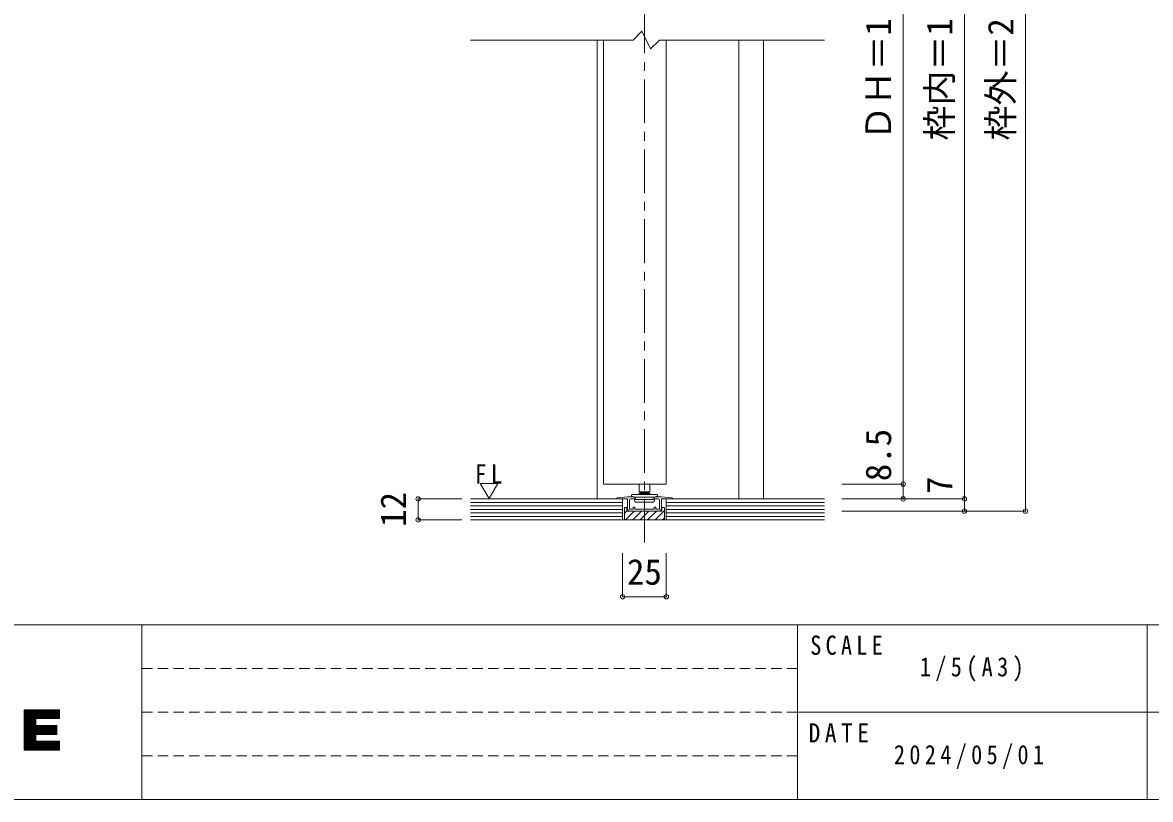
# Model space of a CAD drawing. Units: millimetres on the paper, with parts at other scales. Extents: x -197 to 281, y -138 to 137.
# Drawn here: x -70.8 to 58.2, y -138 to -49.1 of the extents above; entities that cross this region are included whole.
import ezdxf
from ezdxf.enums import TextEntityAlignment as Align

# ---------------------------------------------------------------- set-up
doc = ezdxf.new("R2010")
doc.units = ezdxf.units.MM
doc.header["$PDMODE"] = 32
doc.header["$PDSIZE"] = 0.5
doc.linetypes.add('CHAIN1', pattern=[8, 5, -1, 1, -1])
doc.linetypes.add('DASHED1', pattern=[1.8, 1.2, -0.6])
for name, color, linetype, lineweight in [('0-0_補助線', 7, 'Continuous', 9), ('0-1_通り芯', 4, 'CHAIN1', 9), ('0-3_仕上げ', 2, 'Continuous', 9), ('0-4_枠', 3, 'Continuous', 9), ('0-6_扉', 2, 'Continuous', 9), ('0-7_金物', 7, 'Continuous', 9), ('0-A_文字', 7, 'Continuous', 9), ('0-B_寸法', 7, 'Continuous', 9), ('0-C_ハッチ', 4, 'DASHED1', 9), ('F-0_補助線', 7, 'Continuous', 9), ('F-1_枠', 7, 'Continuous', 9)]:
    doc.layers.add(name, color=color, linetype=linetype, lineweight=lineweight)
doc.layers.add('F-A_文字', color=7, linetype='Continuous')
doc.styles.add('ＭＳ ゴシック', font='')
doc.styles.get('ＭＳ ゴシック').set_extended_font_data('MS Gothic')

msp = doc.modelspace()

# ---------------------------------------------------------------- linework, layer by layer
at = {"layer": '0-0_補助線'}
for p, q in [((-0.269, -101.9), (-0.269, -102.795)), ((0.931, -102.795), (0.931, -101.9)), ((-1.169, -103.339), (-1.169, -103.199)), ((-1.069, -103.099), (0.931, -103.099)), ((-0.269, -102.795), (0.931, -102.795)), ((-0.019, -102.839), (-0.269, -102.795)), ((-0.169, -102.899), (-0.269, -102.999)), ((-0.269, -103.099), (-0.269, -102.999)), ((0.931, -102.999), (-0.269, -102.999)), ((-0.169, -102.899), (0.831, -102.899)), ((-0.019, -102.839), (0.681, -102.839)), ((-0.019, -102.839), (-0.019, -102.899)), ((0.681, -102.839), (0.931, -102.795)), ((0.681, -102.839), (0.681, -102.899)), ((0.931, -102.999), (0.831, -102.899)), ((0.931, -102.999), (0.931, -103.099)), ((0.931, -103.099), (1.731, -103.099)), ((1.831, -103.199), (1.831, -103.339)), ((-1.169, -103.339), (-0.995, -103.339)), ((-0.995, -103.339), (-0.705, -103.385)), ((-0.705, -103.385), (-0.679, -103.389)), ((-0.679, -103.619), (-0.679, -103.389)), ((-0.679, -103.391), (1.341, -103.391)), ((-0.679, -103.659), (1.341, -103.659)), ((-0.669, -103.959), (1.331, -103.959)), ((1.341, -103.389), (1.656, -103.339)), ((1.341, -103.389), (1.341, -103.619)), ((1.656, -103.339), (1.831, -103.339))]:
    msp.add_line(p, q, dxfattribs=at)
for points in [[(-0.829, -103.799), (-0.829, -103.659), (-0.719, -103.659)], [(-0.719, -103.659), (-0.679, -103.659), (-0.679, -103.619)], [(1.341, -103.619), (1.341, -103.659), (1.381, -103.659)], [(1.381, -103.659), (1.491, -103.659), (1.491, -103.799)]]:
    msp.add_lwpolyline(points, dxfattribs=at)
for centre, radius, start, end in [((-1.069, -103.199), 0.1, 90, 180), ((1.731, -103.199), 0.1, 0, 90), ((-0.669, -103.799), 0.16, 180, 270), ((1.331, -103.799), 0.16, 270, 0)]:
    msp.add_arc(centre, radius, start, end, dxfattribs=at)
at = {"layer": '0-1_通り芯'}
msp.add_line((0.331, -108.6), (0.331, 17.25), dxfattribs=at)
at = {"layer": '0-3_仕上げ'}
for p, q in [((-2.169, -103.6), (-19.569, -103.6)), ((-2.169, -106), (-2.169, -103.6)), ((2.831, -106), (2.831, -103.6)), ((20.931, -103.6), (2.831, -103.6)), ((-19.569, -106), (20.931, -106))]:
    msp.add_line(p, q, dxfattribs=at)
at = {"layer": '0-3_仕上げ', "color": 7}
for p, q in [((-19.569, -104), (-2.169, -104)), ((-19.569, -104.4), (-2.169, -104.4)), ((2.831, -104), (20.931, -104)), ((2.831, -104.4), (20.931, -104.4)), ((-19.569, -104.8), (-2.169, -104.8)), ((-19.569, -105.2), (-2.169, -105.2)), ((-19.569, -105.6), (-2.169, -105.6)), ((2.831, -104.8), (20.931, -104.8)), ((2.831, -105.2), (20.931, -105.2)), ((2.831, -105.6), (20.931, -105.6))]:
    msp.add_line(p, q, dxfattribs=at)
at = {"layer": '0-4_枠', "color": 4}
for p, q in [((-5.069, -103.6), (-5.069, -51.077)), ((11.131, -103.6), (11.131, -51.077)), ((13.931, -103.6), (13.931, -51.077))]:
    msp.add_line(p, q, dxfattribs=at)
at = {"layer": '0-6_扉'}
for p, q in [((-19.569, -51.077), (-0.969, -51.077)), ((2.031, -51.077), (20.931, -51.077))]:
    msp.add_line(p, q, dxfattribs=at)
at = {"layer": '0-6_扉', "color": 6}
for p, q in [((-4.369, -101.9), (-4.369, -51.077)), ((2.831, -101.9), (2.831, -51.077)), ((-4.369, -101.9), (2.831, -101.9))]:
    msp.add_line(p, q, dxfattribs=at)
at = {"layer": '0-6_扉'}
msp.add_lwpolyline([(-0.969, -51.077), (0.031, -50.077), (1.031, -52.077), (2.031, -51.077)], dxfattribs=at)
at = {"layer": '0-7_金物'}
for p, q in [((-1.609, -103.36), (-2.809, -103.48)), ((-1.609, -103.6), (-2.809, -103.6)), ((-0.889, -103.36), (-1.609, -103.36)), ((-1.609, -104.7), (-1.609, -103.6)), ((-1.369, -103.7), (-1.369, -104.76)), ((-1.269, -103.6), (-0.889, -103.6)), ((1.551, -103.36), (2.271, -103.36)), ((1.931, -103.6), (1.551, -103.6)), ((2.031, -103.7), (2.031, -104.76)), ((3.471, -103.48), (2.271, -103.36)), ((3.471, -103.6), (2.271, -103.6)), ((2.271, -104.7), (2.271, -103.6)), ((-1.369, -104.76), (-0.969, -104.76)), ((-1.309, -105), (1.971, -105)), ((-0.969, -104.6), (-0.969, -104.76)), ((-0.809, -104.56), (-0.929, -104.56)), ((-0.769, -104.6), (-0.769, -104.76)), ((1.431, -104.6), (1.431, -104.76)), ((1.591, -104.56), (1.471, -104.56)), ((1.631, -104.6), (1.631, -104.76)), ((1.631, -104.76), (2.031, -104.76))]:
    msp.add_line(p, q, dxfattribs=at)
at = {"layer": '0-7_金物', "color": 3}
for p, q in [((-1.669, -104.6), (-1.969, -104.6)), ((-1.669, -104.6), (-1.669, -105)), ((-1.669, -105), (2.331, -105)), ((2.331, -104.6), (2.624, -104.6)), ((2.331, -104.6), (2.331, -105)), ((2.624, -104.6), (2.624, -106))]:
    msp.add_line(p, q, dxfattribs=at)
msp.add_lwpolyline([(-1.969, -104.6), (-1.969, -106), (2.624, -106)], dxfattribs=at)
at = {"layer": '0-7_金物'}
msp.add_lwpolyline([(-0.769, -104.76), (0.271, -104.76), (0.331, -104.82), (0.391, -104.76), (1.431, -104.76)], dxfattribs=at)
for centre, radius, start, end in [((-2.809, -103.54), 0.06, 90, 270), ((-1.269, -103.7), 0.1, 90, 180), ((-0.889, -103.48), 0.12, 0, 90), ((-0.889, -103.48), 0.12, 270, 0), ((1.551, -103.48), 0.12, 90, 180), ((1.551, -103.48), 0.12, 180, 270), ((1.931, -103.7), 0.1, 0, 90), ((3.471, -103.54), 0.06, 270, 90), ((-1.309, -104.7), 0.3, 180, 270), ((-0.929, -104.6), 0.04, 90, 180), ((-0.809, -104.6), 0.04, 0, 90), ((1.471, -104.6), 0.04, 90, 180), ((1.591, -104.6), 0.04, 0, 90), ((1.971, -104.7), 0.3, 270, 0)]:
    msp.add_arc(centre, radius, start, end, dxfattribs=at)
at = {"layer": '0-A_文字'}
for p, q in [((-18.456, -101.837), (-17.456, -103.569)), ((-18.456, -101.837), (-16.456, -101.837)), ((-16.456, -101.837), (-17.456, -103.569))]:
    msp.add_line(p, q, dxfattribs=at)
at = {"layer": '0-B_寸法', "color": 4}
for p, q in [((43.931, -105), (43.931, 5.95)), ((36.931, -1.25), (36.931, -103.6)), ((29.931, -2.75), (29.931, -101.9)), ((29.931, -101.9), (22.931, -101.9)), ((29.931, -103.6), (29.931, -101.9)), ((-25.569, -103.6), (-25.569, -106)), ((-25.569, -103.6), (-20.569, -103.6)), ((36.931, -103.6), (22.931, -103.6)), ((29.931, -103.6), (22.931, -103.6)), ((36.931, -103.6), (22.931, -103.6)), ((36.931, -103.6), (36.931, -105)), ((43.931, -105), (22.931, -105)), ((36.931, -105), (22.931, -105)), ((-25.569, -106), (-20.569, -106)), ((-2.169, -114.794), (-2.169, -109.794)), ((2.831, -114.794), (2.831, -109.794)), ((-2.169, -114.794), (2.831, -114.794))]:
    msp.add_line(p, q, dxfattribs=at)
at = {"layer": '0-B_寸法'}
for p in [(29.931, -101.9), (-25.569, -103.6), (29.931, -103.6), (36.931, -103.6), (-25.569, -106), (36.931, -105), (43.931, -105), (-2.169, -114.794), (2.831, -114.794)]:
    msp.add_point(p, dxfattribs=at)
at = {"layer": '0-C_ハッチ', "linetype": 'Continuous'}
for p, q in [((-1.969, -105.271), (-1.669, -104.971)), ((-1.85, -106), (-0.85, -105)), ((-1.002, -106), (-0.002, -105)), ((-0.153, -106), (0.847, -105)), ((0.695, -106), (1.695, -105)), ((1.544, -106), (2.624, -104.92)), ((2.392, -106), (2.624, -105.768))]:
    msp.add_line(p, q, dxfattribs=at)
at = {"layer": 'F-0_補助線', "color": 3, "lineweight": 18}
msp.add_line((-197.169, -118), (197.831, -118), dxfattribs=at)
at = {"layer": 'F-0_補助線', "color": 2, "linetype": 'DASHED1', "lineweight": 18}
for p, q in [((17.831, -123), (-57.169, -123)), ((17.831, -128), (-57.169, -128)), ((17.831, -133), (-57.169, -133))]:
    msp.add_line(p, q, dxfattribs=at)
at = {"layer": 'F-0_補助線'}
for p, q in [((-70.649, -127.729), (-70.649, -132.346)), ((-70.55, -127.729), (-70.55, -132.346)), ((-70.45, -127.729), (-70.45, -132.346)), ((-70.35, -127.729), (-70.35, -132.346)), ((-70.25, -127.729), (-70.25, -132.346)), ((-70.151, -127.729), (-70.151, -132.346)), ((-70.051, -127.729), (-70.051, -132.346)), ((-69.951, -127.729), (-69.951, -132.346)), ((-69.851, -127.729), (-69.851, -132.346)), ((-69.752, -127.729), (-69.752, -132.346)), ((-69.652, -127.729), (-69.652, -132.346)), ((-69.552, -127.729), (-69.552, -132.346)), ((-69.452, -127.729), (-69.452, -132.346)), ((-69.353, -127.729), (-69.353, -132.346)), ((-69.253, -127.729), (-69.253, -128.744)), ((-69.153, -127.729), (-69.153, -128.744)), ((-69.054, -127.729), (-69.054, -128.744)), ((-68.954, -127.729), (-68.954, -128.744)), ((-68.854, -127.729), (-68.854, -128.744)), ((-68.754, -127.729), (-68.754, -128.744)), ((-68.655, -127.729), (-68.655, -128.744)), ((-68.555, -127.729), (-68.555, -128.744)), ((-68.455, -127.729), (-68.455, -128.744)), ((-68.355, -127.729), (-68.355, -128.744)), ((-68.256, -127.729), (-68.256, -128.744)), ((-68.156, -127.729), (-68.156, -128.744)), ((-68.056, -127.729), (-68.056, -128.744)), ((-67.956, -127.729), (-67.956, -128.744)), ((-67.857, -127.729), (-67.857, -128.744)), ((-67.757, -127.729), (-67.757, -128.744)), ((-67.657, -127.729), (-67.657, -128.744)), ((-67.558, -127.729), (-67.558, -128.744)), ((-67.458, -127.729), (-67.458, -128.744)), ((-67.358, -127.729), (-67.358, -128.744)), ((-67.258, -127.729), (-67.258, -128.744)), ((-67.159, -127.729), (-67.159, -128.744)), ((-67.059, -127.729), (-67.059, -128.744)), ((-66.959, -127.729), (-66.959, -128.744)), ((-66.859, -127.729), (-66.859, -128.744)), ((-66.76, -127.729), (-66.76, -128.744)), ((-66.66, -127.729), (-66.66, -128.744)), ((-69.253, -129.533), (-69.253, -130.548)), ((-69.153, -129.533), (-69.153, -130.548)), ((-69.054, -129.533), (-69.054, -130.548)), ((-68.954, -129.533), (-68.954, -130.548)), ((-68.854, -129.533), (-68.854, -130.548)), ((-68.754, -129.533), (-68.754, -130.548)), ((-68.655, -129.533), (-68.655, -130.548)), ((-68.555, -129.533), (-68.555, -130.548)), ((-68.455, -129.533), (-68.455, -130.548)), ((-68.355, -129.533), (-68.355, -130.548)), ((-68.256, -129.533), (-68.256, -130.548)), ((-68.156, -129.533), (-68.156, -130.548)), ((-68.056, -129.533), (-68.056, -130.548)), ((-67.956, -129.533), (-67.956, -130.548)), ((-67.857, -129.533), (-67.857, -130.548)), ((-67.757, -129.533), (-67.757, -130.548)), ((-67.657, -129.533), (-67.657, -130.548)), ((-67.558, -129.533), (-67.558, -130.548)), ((-67.458, -129.533), (-67.458, -130.548)), ((-67.358, -129.533), (-67.358, -130.548)), ((-67.258, -129.533), (-67.258, -130.548)), ((-67.159, -129.533), (-67.159, -130.548)), ((-67.059, -129.533), (-67.059, -130.548)), ((-66.959, -129.533), (-66.959, -130.548)), ((-69.253, -131.329), (-69.253, -132.346)), ((-69.153, -131.329), (-69.153, -132.346)), ((-69.054, -131.329), (-69.054, -132.346)), ((-68.954, -131.329), (-68.954, -132.346)), ((-68.854, -131.329), (-68.854, -132.346)), ((-68.754, -131.329), (-68.754, -132.346)), ((-68.655, -131.329), (-68.655, -132.346)), ((-68.555, -131.329), (-68.555, -132.346)), ((-68.455, -131.329), (-68.455, -132.346)), ((-68.355, -131.329), (-68.355, -132.346)), ((-68.256, -131.329), (-68.256, -132.346)), ((-68.156, -131.329), (-68.156, -132.346)), ((-68.056, -131.329), (-68.056, -132.346)), ((-67.956, -131.329), (-67.956, -132.346)), ((-67.857, -131.329), (-67.857, -132.346)), ((-67.757, -131.329), (-67.757, -132.346)), ((-67.657, -131.329), (-67.657, -132.346)), ((-67.558, -131.329), (-67.558, -132.346)), ((-67.458, -131.329), (-67.458, -132.346)), ((-67.358, -131.329), (-67.358, -132.346)), ((-67.258, -131.329), (-67.258, -132.346)), ((-67.159, -131.329), (-67.159, -132.346)), ((-67.059, -131.329), (-67.059, -132.346)), ((-66.959, -131.329), (-66.959, -132.346)), ((-66.859, -131.329), (-66.859, -132.346)), ((-66.76, -131.329), (-66.76, -132.346)), ((-66.66, -131.329), (-66.66, -132.346))]:
    msp.add_line(p, q, dxfattribs=at)
at = {"layer": 'F-0_補助線', "color": 3, "lineweight": 18}
msp.add_lwpolyline([(-197.169, 137), (197.831, 137), (197.831, -138), (-197.169, -138)], close=True, dxfattribs=at)
at = {"layer": 'F-0_補助線', "color": 2, "lineweight": 18}
for points in [[(-112.169, -118), (-57.169, -118), (-57.169, -138), (-112.169, -138)], [(17.831, -118), (57.831, -118), (57.831, -128), (17.831, -128)], [(57.831, -118), (177.831, -118), (177.831, -128), (57.831, -128)], [(17.831, -128), (57.831, -128), (57.831, -138), (17.831, -138)]]:
    msp.add_lwpolyline(points, close=True, dxfattribs=at)
at = {"layer": 'F-1_枠'}
msp.add_lwpolyline([(-66.608, -128.744), (-66.608, -127.729), (-70.649, -127.729), (-70.649, -132.346), (-66.608, -132.346), (-66.608, -131.329), (-69.302, -131.329), (-69.302, -130.548), (-66.898, -130.548), (-66.898, -129.533), (-69.302, -129.533), (-69.302, -128.744)], close=True, dxfattribs=at)

# ---------------------------------------------------------------- texts
at = {"layer": '0-A_文字', "insert": (-19.081, -101.837), "char_height": 2.199, "attachment_point": 7, "style": 'ＭＳ ゴシック'}
msp.add_mtext('\\T1.36;\\W0.9;FL', dxfattribs=at)
at = {"layer": '0-B_寸法', "style": 'ＭＳ ゴシック'}
for s, p in [('ＤＨ＝1,983', (29.431, -62.577)), ('枠内＝1,999', (36.431, -62.577)), ('枠外＝2,042', (43.431, -62.577)), ('8.5', (29.431, -101.574)), ('7', (36.431, -103.037)), ('12', (-26.069, -106.8))]:
    msp.add_text(s, height=2.933, rotation=90, dxfattribs=at).set_placement(p, align=Align.BOTTOM_LEFT)
msp.add_text('25', height=2.933, dxfattribs=at).set_placement((-1.669, -114.294), align=Align.BOTTOM_LEFT)
at = {"layer": 'F-A_文字', "char_height": 2.199, "attachment_point": 7, "style": 'ＭＳ ゴシック'}
for s, insert in [('\\T1.38;\\W0.85;SCALE', (19.3, -121.478)), ('\\T1.39;\\W0.85;1/5(A3)', (31.843, -124.5)), ('\\T1.38;\\W0.9;DATE', (19.106, -131.478)), ('\\T1.39;\\W0.85;2024/05/01', (28.87, -134.5))]:
    msp.add_mtext(s, dxfattribs=dict(at, insert=insert))

doc.saveas('drawing.dxf')
